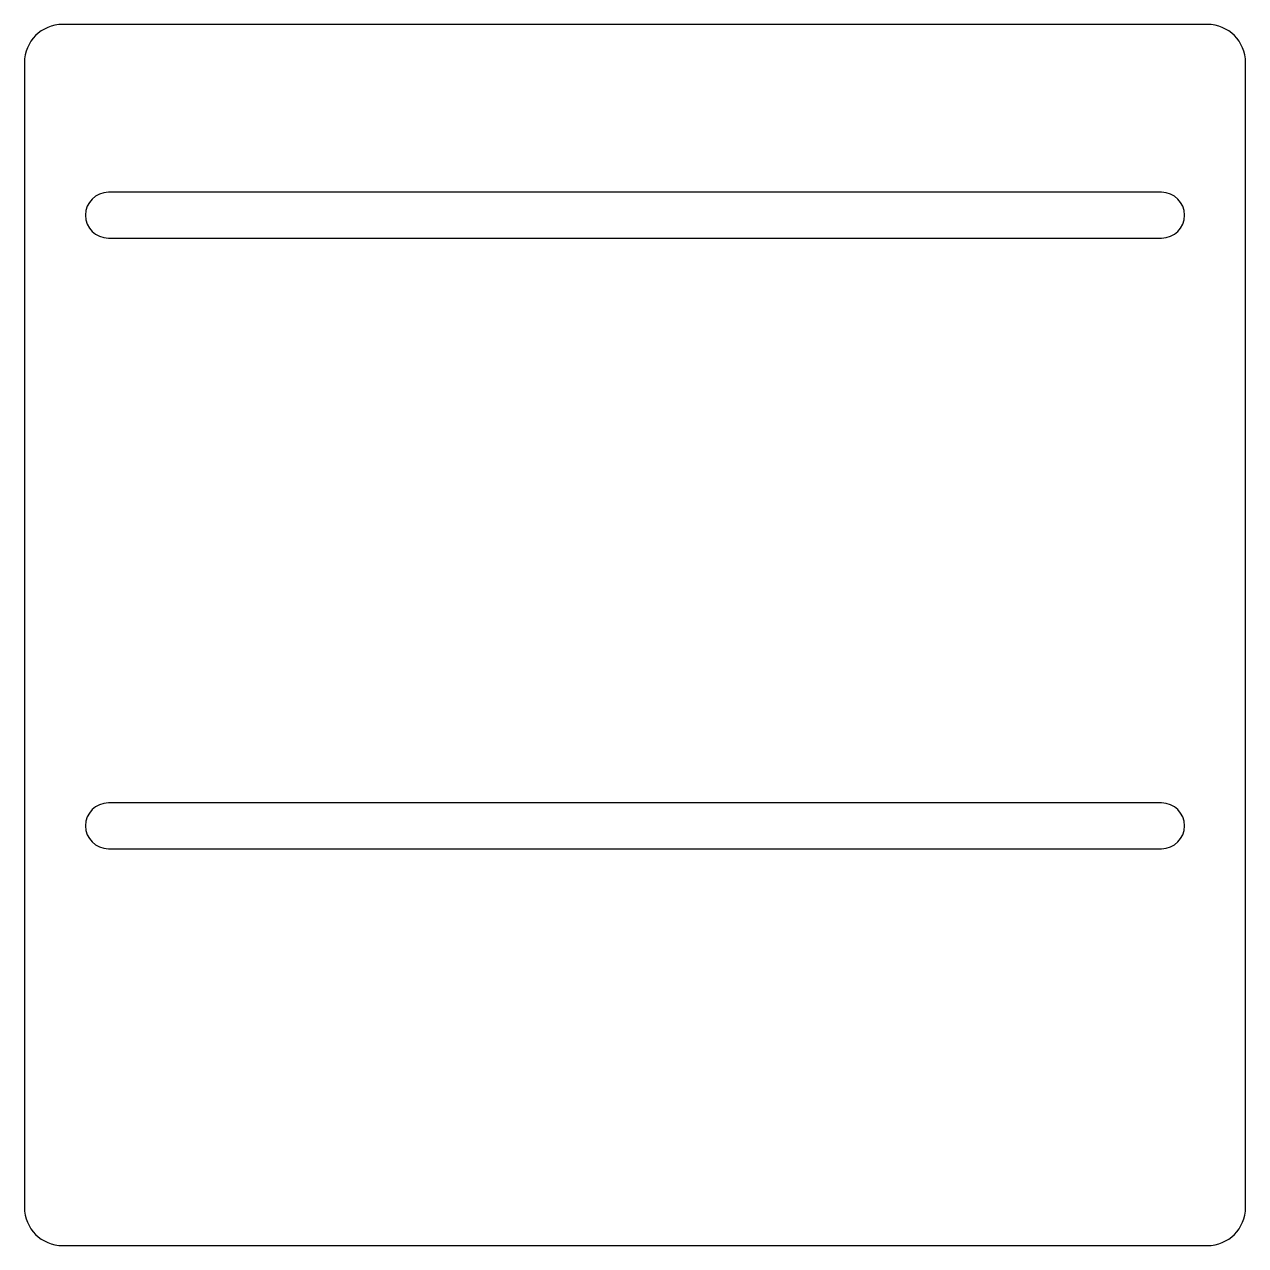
# Model space of a CAD drawing. Header units: millimetres. Extents: x 0 to 160, y 0 to 160.
import ezdxf

# ---------------------------------------------------------------- set-up
doc = ezdxf.new("R2010")
doc.units = ezdxf.units.MM
doc.layers.add('cut', color=1, linetype='Continuous', lineweight=25, true_color=0xff0000)

msp = doc.modelspace()

# ---------------------------------------------------------------- linework, layer by layer
at = {"layer": 'cut'}
for p, q in [((155, 160), (5, 160)), ((0, 155), (0, 5)), ((160, 5), (160, 155)), ((149, 138), (11, 138)), ((8, 135), (8, 135)), ((152, 135), (152, 135)), ((11, 132), (149, 132)), ((149, 58), (11, 58)), ((8, 55), (8, 55)), ((152, 55), (152, 55)), ((11, 52), (149, 52)), ((5, 0), (155, 0))]:
    msp.add_line(p, q, dxfattribs=at)
for centre, radius, start, end in [((5, 155), 5, 90, 180), ((155, 155), 5, 0, 90), ((11, 135), 3, 90, 180), ((149, 135), 3, 0, 90), ((11, 135), 3, 180, 270), ((149, 135), 3, 270, 0), ((11, 55), 3, 90, 180), ((149, 55), 3, 0, 90), ((11, 55), 3, 180, 270), ((149, 55), 3, 270, 0), ((5, 5), 5, 180, 270), ((155, 5), 5, 270, 0)]:
    msp.add_arc(centre, radius, start, end, dxfattribs=at)

doc.saveas('drawing.dxf')
